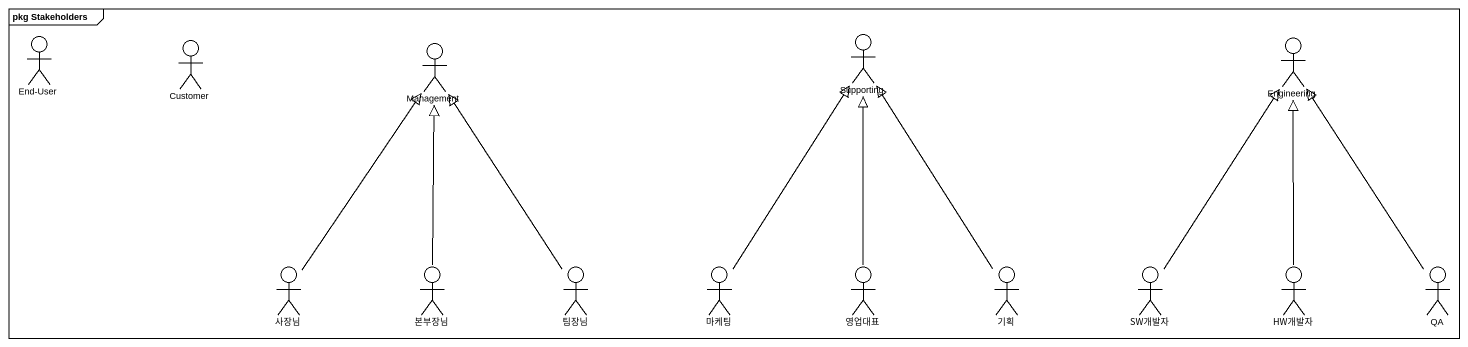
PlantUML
@startuml
mainframe pkg Stakeholders
actor "End-User" as End_User
actor Supporting
actor Customer
actor Management
actor Engineering
actor 사장님
actor 본부장님
actor 팀장님
actor 마케팅
actor 영업대표
actor 기획
actor SW개발자
actor HW개발자
actor QA
사장님 -up-|> Management
본부장님 -up-|> Management
팀장님 -up-|> Management
마케팅 -up-|> Supporting
영업대표 -up-|> Supporting
기획 -up-|> Supporting
SW개발자 -up-|> Engineering
HW개발자 -up-|> Engineering
QA -up-|> Engineering
@enduml
